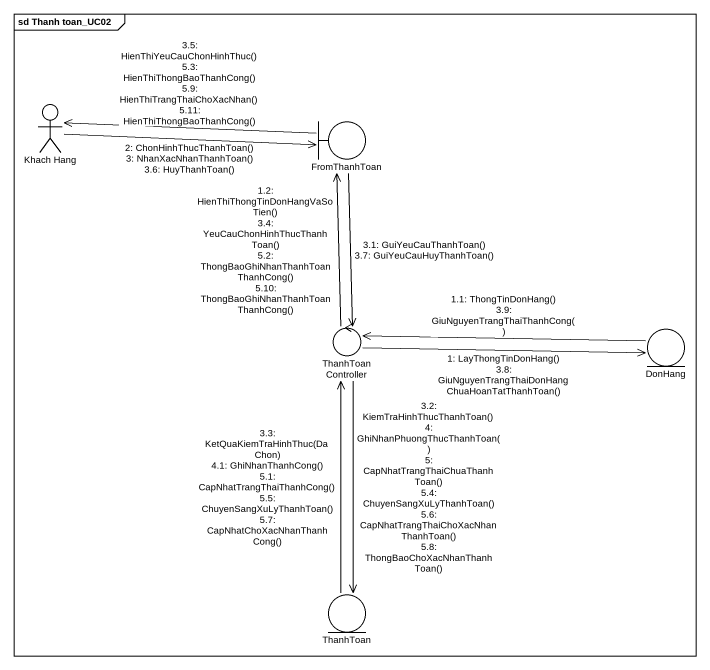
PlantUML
@startuml
mainframe sd Thanh toan_UC02
actor "Khach Hang" as Khach_Hang
boundary FromThanhToan
control ThanhToanController
entity DonHang
entity ThanhToan
ThanhToanController -right-> DonHang : 1: LayThongTinDonHang()\n3.8: GiuNguyenTrangThaiDonHangChuaHoanTatThanhToan()
DonHang -left-> ThanhToanController : 1.1: ThongTinDonHang()\n3.9: GiuNguyenTrangThaiThanhCong()
ThanhToanController -up-> FromThanhToan : 1.2: HienThiThongTinDonHangVaSoTien()\n3.4: YeuCauChonHinhThucThanhToan()\n5.2: ThongBaoGhiNhanThanhToanThanhCong()\n5.10: ThongBaoGhiNhanThanhToanThanhCong()
Khach_Hang -right-> FromThanhToan : 2: ChonHinhThucThanhToan()\n3: NhanXacNhanThanhToan()\n3.6: HuyThanhToan()
FromThanhToan --> ThanhToanController : 3.1: GuiYeuCauThanhToan()\n3.7: GuiYeuCauHuyThanhToan()
ThanhToanController --> ThanhToan : 3.2: KiemTraHinhThucThanhToan()\n4: GhiNhanPhuongThucThanhToan()\n5: CapNhatTrangThaiChuaThanhToan()\n5.4: ChuyenSangXuLyThanhToan()\n5.6: CapNhatTrangThaiChoXacNhanThanhToan()\n5.8: ThongBaoChoXacNhanThanhToan()
ThanhToan -up-> ThanhToanController : 3.3: KetQuaKiemTraHinhThuc(DaChon)\n4.1: GhiNhanThanhCong()\n5.1: CapNhatTrangThaiThanhCong()\n5.5: ChuyenSangXuLyThanhToan()\n5.7: CapNhatChoXacNhanThanhCong()
FromThanhToan -left-> Khach_Hang : 3.5: HienThiYeuCauChonHinhThuc()\n5.3: HienThiThongBaoThanhCong()\n5.9: HienThiTrangThaiChoXacNhan()\n5.11: HienThiThongBaoThanhCong()
@enduml
